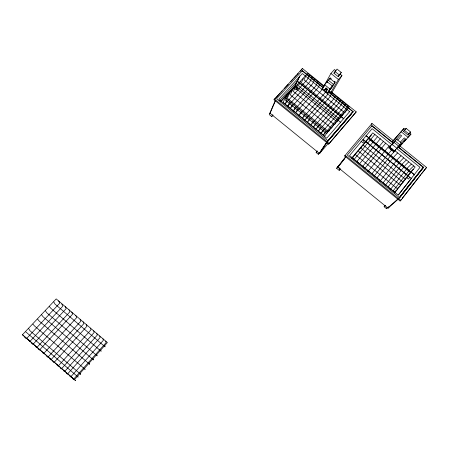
<?xml version="1.0" encoding="UTF-8"?>
<svg xmlns="http://www.w3.org/2000/svg" width="449" height="449" viewBox="0 0 449 449"><rect width="100%" height="100%" fill="white"/><g stroke="black" fill="none" stroke-linecap="round" stroke-linejoin="round"><path stroke-width="0.67" d="M328.415 91.411L330.475 93.072L331.485 91.933L356.225 111.885L328.64 144.151L274.013 99.779L302.435 68.506L324.285 86.124M275.422 100.172L269.26 114.579L271.746 116.605L273.11 115.112M275.344 101.053L269.972 113.412L270.691 112.216M271.746 116.605L272.582 114.731M323.6 86.281L307.61 73.383L285.21 97.865L283.139 102.378L324.75 136.159L327.343 132.169L349.199 106.924L329.487 91.029M287.399 96.041L285.452 100.234L326.664 133.662L329.134 129.873M286.99 99.83L285.048 103.983L307.352 79.501L309.698 74.792M302.435 68.506L300.14 71.413M292.31 90.513L290.267 94.857L331.497 128.268L333.91 124.592M303.266 78.53L301.257 82.818L342.2 115.909L344.72 112.115M280.518 101.485L295.021 85.641L297.115 81.207M279.587 100.57L297.283 81.269L299.814 75.909M281.203 101.148L295.234 85.815L299.702 76.358M323.622 87.791L302.396 70.661L301.896 71.065M295.436 87.095L293.36 91.467L334.511 124.788L336.952 121.078M298.108 84.171L296.003 88.571L337.087 121.819L339.551 118.081M287.848 106.087L289.902 101.788M300.628 81.415L298.495 85.843L339.511 119.013L342.003 115.247M306.167 75.359L303.973 79.843L344.843 112.856L347.386 109.034M292.366 104.252L290.38 108.31L312.611 83.744L315.024 79.086M289.51 93.572L287.259 98.146L328.573 131.647L330.952 128.004M295.481 106.778L293.455 110.808L315.641 86.191L318.1 81.566M312.072 77.385L309.748 81.965L287.787 106.149M297.766 108.636L295.711 112.643L317.864 87.987L320.356 83.385M301.167 111.391L299.068 115.365L321.175 90.659L324.616 84.732L329.768 78.345L334.96 82.526L329.802 88.908L327.484 92.926L325.834 91.596L327.203 89.194L325.772 88.038L324.431 90.412L322.382 88.756L323.583 87.415M304.652 114.22L302.514 118.16L324.571 93.403L327.147 88.863M307.133 116.229L304.961 120.147L326.984 95.351L329.594 90.838M336.065 70.835L334.449 69.539L330.919 73.468L323.269 87.258L323.948 86.5M329.139 79.467L329.768 78.345M329.875 78.429L330.217 77.823L331.166 78.586L330.823 79.198M333.933 73.209L337.053 69.079L341.268 72.463L338.131 76.588L333.933 73.209L335.639 71.307M326.305 87.875L324.431 90.412M309.709 118.323L307.503 122.212L329.493 97.377L331.974 93.168M327.551 89.239L326.861 90.44L325.256 89.104M327.484 92.926C329.976 89.166 333.304 86.012 335.319 81.903L334.567 81.297L334.208 81.92M338.131 76.588L341.268 72.463M313.127 121.095L310.882 124.957L332.821 100.06L335.341 95.89M330.475 93.072L338.417 79.501L341.93 75.55L340.258 74.203M331.02 92.724L331.485 91.933M331.721 92.904L341.93 75.55M315.698 123.38L313.481 127.112L335.403 102.148L337.962 98M318.285 125.479L316.034 129.183L337.923 104.179L340.51 100.054M320.676 127.421L318.397 131.102L340.252 106.065L342.873 101.962M323.375 129.604L321.063 133.263L342.879 108.181L345.528 104.106M325.671 131.467L323.331 135.104L345.118 109.988L347.795 105.93M319.514 152.89L318.307 154.293L316.124 152.52L317.224 150.847M318.307 154.293L319.419 152.632M326.872 142.03L319.29 153.345L319.531 153.131M319.329 153.367L326.799 142.226M270.04 113.255L319.548 153.547L327.029 142.412M328.64 144.151L356.225 111.885M352.813 111.745L352.521 112.677L353.037 111.924L328.314 91.978M328.522 91.742L353.021 111.504L327.383 141.429M333.006 85.888L330.341 89.592L329.588 88.986M400.738 200.439L400.093 201L344.675 155.994L345.186 155.332L400.738 200.439L426.55 167.466L400.059 146.105L399.335 146.997L398.297 146.155M340.454 168.796L339.152 170.351L336.632 168.302L337.856 166.719M345.764 157.071L337.738 167.438L337.519 167.258L345.966 156.331M371.435 124.199L371.996 123.475L393.296 140.649L392.566 141.536L393.61 142.378M371.43 126.444L371.823 125.945L392.903 142.95M371.463 126.422L372.025 125.703L393.644 143.141M400.093 201L401.384 199.356M402.242 198.256L420.707 174.672M421.566 173.578L426.55 167.466M398.763 198.211L401.355 194.917M402.214 193.816L411.273 182.277M412.137 181.177L423.368 167.118L397.966 146.627M423.368 167.118L399.206 197.897L399.436 198.088L423.401 167.556L397.763 146.874M399.223 198.11L423.401 167.556M339.152 170.351L339.977 169.307M409.864 177.248L408.483 178.999L406.732 177.579L408.113 175.828M385.293 205.288L384.136 206.753L386.348 208.555L387.117 207.578M388.969 206.809L387.773 207.943L398.168 198.755M337.839 167.303L388.037 208.151L389.328 206.512M398.342 195.057L411.391 178.438L363.112 139.392M394.576 192.997L415.129 167.017L395.069 150.825M392.987 191.016L410.156 169.346L413.681 165.99M390.681 189.147L407.883 167.505L411.379 164.132M387.981 186.952L405.211 165.344L408.674 161.943M352.168 158.149L353.357 156.656M358.15 150.915L355.249 154.535L397.208 188.563L400.441 185.577M361.159 147.311L358.229 150.971L400.104 184.909L403.359 181.884M366.154 141.34L360.772 147.929L402.573 181.783L405.851 178.73M371.475 134.969L368.438 138.752L410.021 172.365L413.372 169.217M368.685 138.303L365.823 141.878L407.484 175.576L410.807 172.455M385.579 185.005L402.837 163.43L406.266 160.007M355.462 154.13L352.358 157.992L394.402 192.116L397.606 189.164M382.986 182.9L400.278 161.359L403.673 157.908M379.893 181.278L397.646 159.238L401.013 155.758M399.335 146.997L410.942 134.111L409.679 133.095L408.079 135.07L403.55 131.428L406.109 128.403L410.644 132.051L408.079 135.07M376.896 177.956L394.261 156.499L397.578 152.991M374.966 134.324L354.098 159.451M390.86 145.571L388.862 147.929L393.734 151.863L394.94 150.381M374.314 175.862L391.708 154.439L395.215 150.668M395.743 149.517L393.627 152.121L393.004 149.927M398.768 146.189L397.023 148.338L392.084 144.353L396.501 139.078L401.451 143.063L398.768 146.189L393.835 142.21M391.489 148.411L390.681 149.399L391.472 148.529L389.648 147.059M371.828 173.842L392.583 148.815M367.894 171.535L389.221 145.83M392.566 141.536L403.96 128.493L405.161 129.458L406.109 128.403M364.925 168.24L385.809 143.079M362.635 166.383L383.513 141.222M377.334 136.911L356.658 161.814M359.514 163.846L380.387 138.702M351.719 158.076L372.805 132.853L390.579 147.199M344.675 155.994L371.996 123.475M372.025 125.703L347.313 155.101L399.402 197.644M336.632 168.302L339.169 165.159M337.519 167.258L344.237 159.266M353.021 111.504L327.641 140.975L327.865 141.16L353.037 111.924M327.86 141.328L351.606 113.737M319.548 153.547L328.096 143.601M316.124 152.52L316.927 151.582M74.556 379.557L107.384 342.548L56.204 298.899L22.45 334.752L75.471 380.494L22.45 334.752M325.834 91.596L326.518 90.827M392.903 140.896L403.96 128.493M326.855 82.857L327.54 82.088M388.862 147.929L400.401 134.846L401.625 135.834L397.769 140.094M403.55 131.428L404.498 130.378L409.039 134.032M280.805 101.496L295.319 85.647L340.769 122.414M274.013 99.779L280.187 93.072M281.136 92.045L282.09 91.012M284.464 88.431L288.264 84.305M290.638 81.729L293.012 79.147M293.966 78.115L296.34 75.539M297.289 74.506L298.237 73.473M302.396 70.661L276.511 98.797L327.849 140.733M400.356 142.181L404.313 137.888L405.425 138.78L393.734 151.863M392.499 150.864L393.296 150.005L394.536 151.004M409.679 133.095L410.644 132.051M29.971 341.369L62.866 306.134L61.771 304.012M399.599 146.295L402.433 143.248M403.853 141.727L406.216 139.19M408.579 136.648L410.942 134.111M408.203 175.75L404.903 178.837L363.168 145.055M394.413 192.441L395.838 191.128M384.136 206.753L385.646 205.389M386.348 208.555L387.869 207.202M388.037 208.151L398.285 199.103M334.915 71.464L339.135 74.854M330.919 73.468L338.417 79.501M401.232 131.826L408.231 137.461M328.163 80.13L333.36 84.322M327.214 81.83L332.389 86M394.997 140.919L399.947 144.915M324.616 84.732L329.802 88.908M325.329 88.919L326.872 90.165M302.183 70.897L322.87 87.583M325.048 89.345L326.681 90.659M392.241 144.92L372.098 128.661L349.524 155.573L398.179 195.068L420.011 167.325L396.596 148.434M389.569 147.154L394.458 151.1M366.609 136.036L367.686 136.911M368.769 137.787L388.8 153.979M389.884 154.849L409.915 171.041M410.998 171.916L414.247 174.538M365.98 135.693L414.736 175.093M297.412 81.213L333.579 110.454M334.662 111.324L343.839 118.744M297.283 81.269L343.738 118.822M362.786 139.92L364.251 141.104L362.865 142.754L360.912 141.171M274.35 98.988L329.111 143.461M285.21 97.865L327.343 132.169M338.361 167.135L339.882 168.369M24.706 337.238L26.351 338.782L59.773 303.114L58.606 300.892M31.385 342.98L32.906 344.417L66.216 308.609L65.156 306.482M28.416 339.713L30.061 341.279M35.23 346.28L36.689 347.672L69.932 311.78L68.933 309.703M38.047 348.71L39.467 350.057L72.665 314.109L71.711 312.072M42.24 352.313L43.592 353.61L76.717 317.566L75.83 315.585M46.544 356.018L47.835 357.258L80.887 321.125L80.068 319.2M49.609 358.65L50.849 359.851L83.851 323.65L83.082 321.77M52.786 361.383L53.981 362.539L86.926 326.277L86.253 324.554M57.012 365.015L58.14 366.115L91.012 329.762L90.406 328.09M60.284 367.905L61.328 368.932L94.183 332.468L93.628 330.84M63.477 370.649L64.476 371.637L97.276 335.106L96.765 333.517M66.435 373.192L67.389 374.146L100.138 337.547L99.678 335.998M25.818 331.895L78.143 377.087L77.323 376.15M69.763 376.054L70.673 376.964L103.365 340.297L102.95 338.787M72.603 378.496L73.468 379.366L106.11 342.638L105.74 341.167M32.9 324.116L34.438 325.895L85.153 369.398L84.474 368.388M49.412 306.577L50.905 308.362L101.188 351.32L100.756 350.052M80.012 373.411L80.758 374.348L29.926 330.7L28.674 328.606M37.621 319.099L39.08 320.951L89.671 364.302L89.065 363.213M41.65 314.822L43.042 316.736L93.527 359.952L92.982 358.807M45.45 310.787L46.775 312.762L97.164 355.855L96.675 354.648M53.773 301.947L54.963 304.046L105.133 346.869L104.769 345.539M349.619 111.661L326.692 138.219L278.728 99.285L302.373 73.529L349.619 111.661M297.496 88.195L296.048 89.783L293.64 87.83L295.088 86.247L297.496 88.195"/></g></svg>
